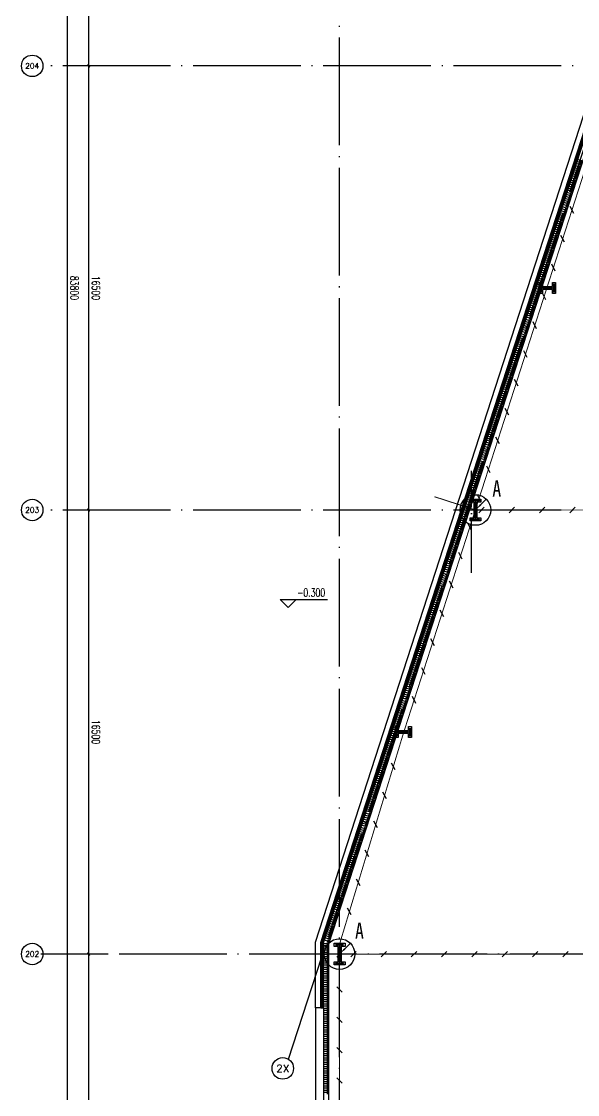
# Model space of a CAD drawing. Extents: x -1396510 to 1250330, y -1892470 to 1623980.
# Drawn here: x -296975 to -276314, y -1061328 to -1021458 of the extents above; entities that cross this region are included whole.
import ezdxf
from ezdxf.enums import TextEntityAlignment as Align

# ---------------------------------------------------------------- set-up
doc = ezdxf.new("R2010")
doc.units = 0
doc.header["$LTSCALE"] = 1000
doc.header["$MEASUREMENT"] = 0
doc.linetypes.add('CENTER2', pattern=[1.125, 0.75, -0.125, 0.125, -0.125])
doc.linetypes.add('DOTE', pattern=[2.42, 2, -0.2, 0.02, -0.2])
doc.layers.get('Defpoints').update_dxf_attribs({"color": 210})
for name, color, linetype in [('99平面图例外参$0$A-HATCH-2', 251, 'Continuous'), ('A-AXIS-D', 1, 'Continuous'), ('A-AXIS-DOTE', 14, 'DOTE'), ('A-AXIS-DP', 126, 'Continuous'), ('A-HATCH-2', 251, 'Continuous'), ('A-LIN-V', 9, 'Continuous'), ('A-WINDOW', 140, 'Continuous'), ('AS-COLN', 6, 'Continuous'), ('AS-WALL', 40, 'Continuous'), ('LWIRE', 4, 'Continuous'), ('SHTLN', 4, 'Continuous'), ('TEL_TEXT', 7, 'Continuous'), ('WIRE-接地', 4, 'Continuous'), ('WIRE-照明', 1, 'Continuous'), ('建-墙-幕', 4, 'Continuous'), ('建-标高', 3, 'Continuous')]:
    doc.layers.add(name, color=color, linetype=linetype)
doc.layers.add('A-云线2', color=3, linetype='Continuous', plot=False)
doc.styles.add('-宋体', font='', dxfattribs={"width": 0.8})
doc.styles.add('_TCH_AXIS', font='COMPLEX', dxfattribs={"bigfont": 'GBCBIG'})
doc.styles.add('_TCH_DIM_T3', font='SIMPLEX', dxfattribs={"width": 0.705882, "bigfont": 'GBCBIG'})
doc.styles.add('A-STANDARD', font='SIMPLEX', dxfattribs={"bigfont": 'GBCBIG'})
doc.styles.get("Standard").update_dxf_attribs({"font": 'gbenor.shx', "bigfont": 'gbcbig.shx'})
doc.styles.get('-宋体').set_extended_font_data('SimSun')
doc.dimstyles.new('_TCH_ARCH&&100', dxfattribs={"dimtxt": 297.5, "dimasz": 100, "dimexe": 100, "dimexo": 100, "dimgap": 126.25, "dimtad": 1, "dimdec": 0, "dimzin": 0, "dimdsep": 46, "dimtxsty": '_TCH_DIM_T3', "dimblk": 'ARCHTICK', "dimcen": 0.09, "dimclrt": 7, "dimazin": 2, "dimtfac": 1, "dimtdec": 0, "dimtix": 1, "dimtmove": 2, "dimatfit": 3, "dimfxl": 0, "dimtolj": 1, "dimtzin": 0, "dimarcsym": 0})

# ---------------------------------------------------------------- blocks, each defined once
blk = doc.blocks.new('_ArchTick')
at = {"color": 0, "linetype": 'ByBlock', "const_width": 0.4}
blk.add_lwpolyline([(-0.5, -0.5), (0.5, 0.5)], dxfattribs=at)
blk = doc.blocks.new('*D545')
at = {"layer": 'A-AXIS-D', "color": 0, "lineweight": -2, "transparency": 16777216}
for p, q in [((-8606, -66000), (-9428, -66000)), ((-9328, -66000), (-9328, -82500)), ((-8606, -82500), (-9428, -82500))]:
    blk.add_line(p, q, dxfattribs=at)
at = {"layer": 'Defpoints', "color": 0, "transparency": 16777216}
for p in [(-8506, -66000), (-9328, -82500), (-8506, -82500)]:
    blk.add_point(p, dxfattribs=at)
at = {"layer": 'A-AXIS-D', "color": 0, "lineweight": -2, "transparency": 16777216, "xscale": 100, "yscale": 100, "zscale": 100}
for p, rotation in [((-9328, -66000), 90), ((-9328, -82500), 270)]:
    blk.add_blockref('_ArchTick', p, dxfattribs=dict(at, rotation=rotation))
at = {"layer": 'A-AXIS-D', "color": 7, "transparency": 16777216, "insert": (-9053, -74250), "char_height": 297.5, "attachment_point": 5, "rotation": 270, "style": '_TCH_DIM_T3'}
blk.add_mtext('\\A1;16500', dxfattribs=at)
blk = doc.blocks.new('*D546')
at = {"layer": 'A-AXIS-D', "color": 0, "lineweight": -2, "transparency": 16777216}
for p, q in [((-8606, -49500), (-9428, -49500)), ((-9328, -49500), (-9328, -66000)), ((-8606, -66000), (-9428, -66000))]:
    blk.add_line(p, q, dxfattribs=at)
at = {"layer": 'Defpoints', "color": 0, "transparency": 16777216}
for p in [(-8506, -49500), (-9328, -66000), (-8506, -66000)]:
    blk.add_point(p, dxfattribs=at)
at = {"layer": 'A-AXIS-D', "color": 0, "lineweight": -2, "transparency": 16777216, "xscale": 100, "yscale": 100, "zscale": 100}
for p, rotation in [((-9328, -49500), 90), ((-9328, -66000), 270)]:
    blk.add_blockref('_ArchTick', p, dxfattribs=dict(at, rotation=rotation))
at = {"layer": 'A-AXIS-D', "color": 7, "transparency": 16777216, "insert": (-9053, -57750), "char_height": 297.5, "attachment_point": 5, "rotation": 270, "style": '_TCH_DIM_T3'}
blk.add_mtext('\\A1;16500', dxfattribs=at)
blk = doc.blocks.new('*D547')
at = {"layer": 'A-AXIS-D', "color": 0, "lineweight": -2, "transparency": 16777216}
for p, q in [((-8606, -33000), (-9428, -33000)), ((-9328, -33000), (-9328, -49500)), ((-8606, -49500), (-9428, -49500))]:
    blk.add_line(p, q, dxfattribs=at)
at = {"layer": 'Defpoints', "color": 0, "transparency": 16777216}
for p in [(-8506, -33000), (-9328, -49500), (-8506, -49500)]:
    blk.add_point(p, dxfattribs=at)
at = {"layer": 'A-AXIS-D', "color": 0, "lineweight": -2, "transparency": 16777216, "xscale": 100, "yscale": 100, "zscale": 100}
for p, rotation in [((-9328, -33000), 90), ((-9328, -49500), 270)]:
    blk.add_blockref('_ArchTick', p, dxfattribs=dict(at, rotation=rotation))
at = {"layer": 'A-AXIS-D', "color": 7, "transparency": 16777216, "insert": (-9053, -41250), "char_height": 297.5, "attachment_point": 5, "rotation": 270, "style": '_TCH_DIM_T3'}
blk.add_mtext('\\A1;16500', dxfattribs=at)
blk = doc.blocks.new('*D548')
at = {"layer": 'A-AXIS-D', "color": 0, "lineweight": -2, "transparency": 16777216}
for p, q in [((-8606, -16500), (-9428, -16500)), ((-9328, -16500), (-9328, -33000)), ((-8606, -33000), (-9428, -33000))]:
    blk.add_line(p, q, dxfattribs=at)
at = {"layer": 'Defpoints', "color": 0, "transparency": 16777216}
for p in [(-8506, -16500), (-9328, -33000), (-8506, -33000)]:
    blk.add_point(p, dxfattribs=at)
at = {"layer": 'A-AXIS-D', "color": 0, "lineweight": -2, "transparency": 16777216, "xscale": 100, "yscale": 100, "zscale": 100}
for p, rotation in [((-9328, -16500), 90), ((-9328, -33000), 270)]:
    blk.add_blockref('_ArchTick', p, dxfattribs=dict(at, rotation=rotation))
at = {"layer": 'A-AXIS-D', "color": 7, "transparency": 16777216, "insert": (-9053, -24750), "char_height": 297.5, "attachment_point": 5, "rotation": 270, "style": '_TCH_DIM_T3'}
blk.add_mtext('\\A1;16500', dxfattribs=at)
blk = doc.blocks.new('nt66')
at = {"layer": 'A-HATCH-2', "color": 8}
blk.add_lwpolyline([(-195840, 766870), (-195440, 766870), (-195440, 766758), (-195586, 766758), (-195586, 766182), (-195440, 766182), (-195440, 766070), (-195840, 766070), (-195840, 766182), (-195694, 766182), (-195694, 766758), (-195840, 766758)], close=True, dxfattribs=at)
at = {"layer": 'AS-COLN'}
blk.add_lwpolyline([(-195790, 766820), (-195490, 766820), (-195490, 766808), (-195636, 766808), (-195636, 766132), (-195490, 766132), (-195490, 766120), (-195790, 766120), (-195790, 766132), (-195644, 766132), (-195644, 766808), (-195790, 766808)], close=True, dxfattribs=at)
blk = doc.blocks.new('342343243')
at = {"layer": 'A-AXIS-DP', "color": 5}
blk.add_lwpolyline([(-155704, 832070), (-155404, 832070), (-155404, 832058), (-155550, 832058), (-155550, 831582), (-155404, 831582), (-155404, 831570), (-155704, 831570), (-155704, 831582), (-155558, 831582), (-155558, 832058), (-155704, 832058), (-155704, 832070)], close=True, dxfattribs=at)
at = {"layer": 'A-HATCH-2'}
blk.add_lwpolyline([(-155754, 832120), (-155354, 832120), (-155354, 832008), (-155500, 832008), (-155500, 831632), (-155354, 831632), (-155354, 831520), (-155754, 831520), (-155754, 831632), (-155608, 831632), (-155608, 832008), (-155754, 832008)], close=True, dxfattribs=at)
blk = doc.blocks.new('33333')
for p in [(-84464, -93400), (-89514, -109900)]:
    blk.add_blockref('nt66', p)
at = {"layer": 'A-AXIS-DP', "rotation": 270}
for p in [(-1109254, 525766), (-1114607, 509266)]:
    blk.add_blockref('342343243', p, dxfattribs=at)
blk = doc.blocks.new('*D5787')
at = {"layer": 'A-AXIS-D', "color": 0, "lineweight": -2, "transparency": 16777216}
for p, q in [((-8706, 650), (-10228, 650)), ((-10128, 650), (-10128, -83150)), ((-8706, -83150), (-10228, -83150))]:
    blk.add_line(p, q, dxfattribs=at)
at = {"layer": 'Defpoints', "color": 0, "transparency": 16777216}
for p in [(-8606, 650), (-10128, -83150), (-8606, -83150)]:
    blk.add_point(p, dxfattribs=at)
at = {"layer": 'A-AXIS-D', "color": 0, "lineweight": -2, "transparency": 16777216, "xscale": 100, "yscale": 100, "zscale": 100}
for p, rotation in [((-10128, 650), 90), ((-10128, -83150), 270)]:
    blk.add_blockref('_ArchTick', p, dxfattribs=dict(at, rotation=rotation))
at = {"layer": 'A-AXIS-D', "color": 7, "transparency": 16777216, "insert": (-9853, -41250), "char_height": 297.5, "attachment_point": 5, "rotation": 270, "style": '_TCH_DIM_T3'}
blk.add_mtext('\\A1;83800', dxfattribs=at)
blk = doc.blocks.new('99平面图例外参$0$$LinePat$填挖边坡')
at = {"color": 0}
for p, q in [((0, 0), (0, -1500)), ((300, 0), (300, -600))]:
    blk.add_line(p, q, dxfattribs=at)
at = {"layer": 'Defpoints', "color": 0}
blk.add_point((600, 0), dxfattribs=at)
blk = doc.blocks.new('$TelecSys$00000008')
blk.add_line((0.4, 0.4), (-0.4, -0.4))
blk = doc.blocks.new('$TelecSys$00000078')
for p, q in [((1.15, 1.15), (0.55, 0.55)), ((0.1, 0.1), (0.1, 0.1)), ((-0.1, -0.1), (-0.1, -0.1))]:
    blk.add_line(p, q)
at = {"const_width": 0.142}
blk.add_lwpolyline([(-0.07, 0, 1), (0.07, 0, 1)], format="xyb", close=True, dxfattribs=at)
blk.add_solid([(0.62, 0.48), (0.48, 0.62), (0.1, 0.1)])
at = {"width": 0.8, "flags": 9}
blk.add_attdef('A', (0, 0), '', height=0.00002, dxfattribs=at)
blk = doc.blocks.new('世赫2#厂房一层0821')
at = {"layer": 'A-AXIS-D'}
for centre in [(-11421.2, -32998.9), (-11421.2, -49498.9), (-11421.2, -65998.9), (-2112.4, -70248.4)]:
    blk.add_circle(centre, 400, dxfattribs=at)
at = {"layer": 'A-AXIS-DOTE', "color": 8, "ltscale": 2}
for p, q in [((0, -89188.9), (0, 6400)), ((163114.2, -33000), (-11095.8, -33000)), ((163114.2, -49500), (-11095.8, -49500)), ((165204.2, -66000), (-11095.8, -66000))]:
    blk.add_line(p, q, dxfattribs=at)
at = {"layer": 'A-AXIS-DOTE', "color": 8}
blk.add_line((4900, -51830), (4900, -48040), dxfattribs=at)
at = {"layer": 'A-AXIS-DOTE', "color": 8, "ltscale": 2}
blk.add_lwpolyline([(-1898.6, -69910.4), (21947.6, 3584)], dxfattribs=at)
at = {"layer": 'A-LIN-V'}
for p, q in [((-400, -65615.8), (15503.8, -16600)), ((-400, -82650), (-400, -65615.8))]:
    blk.add_line(p, q, dxfattribs=at)
blk.add_lwpolyline([(-900, -68000), (-900, -65552.5), (16794.3, -11018.4), (17079.6, -11111)], dxfattribs=at)
at = {"layer": 'AS-WALL'}
for p, q in [((-900, -68000), (-900, -83150)), ((-600, -68000), (-900, -68000)), ((-600, -68000), (-600, -82850))]:
    blk.add_line(p, q, dxfattribs=at)
at = {"layer": '建-墙-幕'}
for p, q in [((-700, -65568.4), (9872.2, -32984.6)), ((-666.7, -65573.6), (9903.9, -32994.9)), ((-633.3, -65578.9), (9935.6, -33005.1)), ((-600, -65584.2), (9967.3, -33015.4)), ((-700, -68000), (-700, -65568.4)), ((-666.7, -68000), (-666.7, -65573.6)), ((-633.3, -68000), (-633.3, -65578.9)), ((-600, -68000), (-600, -65584.2)), ((-700, -68000), (-600, -68000))]:
    blk.add_line(p, q, dxfattribs=at)
at = {"layer": '建-标高', "color": 8}
for p, q in [((-1911.4, -53121.8), (-2211.4, -52821.8)), ((-2211.4, -52821.8), (-451.4, -52821.8)), ((-1911.4, -53121.8), (-1611.4, -52821.8))]:
    blk.add_line(p, q, dxfattribs=at)
at = {"layer": '99平面图例外参$0$A-HATCH-2', "color": 203, "yscale": 0.1333333333333333, "zscale": 0.1333333333333333}
for p, xscale, rotation in [((8984.2, -36693.4), 0.133362719495067, 252.0237134181384), ((9008.9, -36617.3), 0.133362719495067, 252.0237134181384), ((9033.6, -36541.2), 0.133362719495067, 252.0237134181384), ((8860.7, -37074), 0.133362719495067, 252.0237134181384), ((8885.4, -36997.9), 0.133362719495067, 252.0237134181384), ((8910.1, -36921.8), 0.133362719495067, 252.0237134181384), ((8934.8, -36845.7), 0.133362719495067, 252.0237134181384), ((8959.5, -36769.6), 0.133362719495067, 252.0237134181384), ((8712.6, -37530.7), 0.133362719495067, 252.0237134181384), ((8737.3, -37454.6), 0.133362719495067, 252.0237134181384), ((8762, -37378.4), 0.133362719495067, 252.0237134181384), ((8786.7, -37302.3), 0.133362719495067, 252.0237134181384), ((8811.4, -37226.2), 0.133362719495067, 252.0237134181384), ((8836, -37150.1), 0.133362719495067, 252.0237134181384), ((8589.1, -37911.2), 0.133362719495067, 252.0237134181384), ((8613.8, -37835.1), 0.133362719495067, 252.0237134181384), ((8638.5, -37759), 0.133362719495067, 252.0237134181384), ((8663.2, -37682.9), 0.133362719495067, 252.0237134181384), ((8687.9, -37606.8), 0.133362719495067, 252.0237134181384), ((8465.6, -38291.8), 0.133362719495067, 252.0237134181384), ((8490.3, -38215.7), 0.133362719495067, 252.0237134181384), ((8515, -38139.6), 0.133362719495067, 252.0237134181384), ((8539.7, -38063.4), 0.133362719495067, 252.0237134181384), ((8564.4, -37987.3), 0.133362719495067, 252.0237134181384), ((8342.1, -38672.3), 0.133362719495067, 252.0237134181384), ((8366.8, -38596.2), 0.133362719495067, 252.0237134181384), ((8391.5, -38520.1), 0.133362719495067, 252.0237134181384), ((8416.2, -38444), 0.133362719495067, 252.0237134181384), ((8440.9, -38367.9), 0.133362719495067, 252.0237134181384), ((8194, -39129), 0.133362719495067, 252.0237134181384), ((8218.7, -39052.9), 0.133362719495067, 252.0237134181384), ((8243.4, -38976.8), 0.133362719495067, 252.0237134181384), ((8268.1, -38900.7), 0.133362719495067, 252.0237134181384), ((8292.7, -38824.6), 0.133362719495067, 252.0237134181384), ((8317.4, -38748.5), 0.133362719495067, 252.0237134181384), ((8070.5, -39509.6), 0.133362719495067, 252.0237134181384), ((8095.2, -39433.5), 0.133362719495067, 252.0237134181384), ((8119.9, -39357.3), 0.133362719495067, 252.0237134181384), ((8144.6, -39281.2), 0.133362719495067, 252.0237134181384), ((8169.3, -39205.1), 0.133362719495067, 252.0237134181384), ((7947, -39890.1), 0.133362719495067, 252.0237134181384), ((7971.7, -39814), 0.133362719495067, 252.0237134181384), ((7996.4, -39737.9), 0.133362719495067, 252.0237134181384), ((8021.1, -39661.8), 0.133362719495067, 252.0237134181384), ((8045.8, -39585.7), 0.133362719495067, 252.0237134181384), ((7823.5, -40270.7), 0.133362719495067, 252.0237134181384), ((7848.2, -40194.6), 0.133362719495067, 252.0237134181384), ((7872.9, -40118.5), 0.133362719495067, 252.0237134181384), ((7897.6, -40042.3), 0.133362719495067, 252.0237134181384), ((7922.3, -39966.2), 0.133362719495067, 252.0237134181384), ((7675.4, -40727.4), 0.133362719495067, 252.0237134181384), ((7700.1, -40651.2), 0.133362719495067, 252.0237134181384), ((7724.8, -40575.1), 0.133362719495067, 252.0237134181384), ((7749.5, -40499), 0.133362719495067, 252.0237134181384), ((7774.1, -40422.9), 0.133362719495067, 252.0237134181384), ((7798.8, -40346.8), 0.133362719495067, 252.0237134181384), ((7551.9, -41107.9), 0.133362719495067, 252.0237134181384), ((7576.6, -41031.8), 0.133362719495067, 252.0237134181384), ((7601.3, -40955.7), 0.133362719495067, 252.0237134181384), ((7626, -40879.6), 0.133362719495067, 252.0237134181384), ((7650.7, -40803.5), 0.133362719495067, 252.0237134181384), ((7428.4, -41488.5), 0.133362719495067, 252.0237134181384), ((7453.1, -41412.4), 0.133362719495067, 252.0237134181384), ((7477.8, -41336.2), 0.133362719495067, 252.0237134181384), ((7502.5, -41260.1), 0.133362719495067, 252.0237134181384), ((7527.2, -41184), 0.133362719495067, 252.0237134181384), ((7304.9, -41869), 0.133362719495067, 252.0237134181384), ((7329.6, -41792.9), 0.133362719495067, 252.0237134181384), ((7354.3, -41716.8), 0.133362719495067, 252.0237134181384), ((7379, -41640.7), 0.133362719495067, 252.0237134181384), ((7403.7, -41564.6), 0.133362719495067, 252.0237134181384), ((7181.5, -42249.6), 0.133362719495067, 252.0237134181384), ((7206.2, -42173.5), 0.133362719495067, 252.0237134181384), ((7230.9, -42097.4), 0.133362719495067, 252.0237134181384), ((7255.5, -42021.2), 0.133362719495067, 252.0237134181384), ((7280.2, -41945.1), 0.133362719495067, 252.0237134181384), ((7033.3, -42706.3), 0.133362719495067, 252.0237134181384), ((7058, -42630.1), 0.133362719495067, 252.0237134181384), ((7082.7, -42554), 0.133362719495067, 252.0237134181384), ((7107.4, -42477.9), 0.133362719495067, 252.0237134181384), ((7132.1, -42401.8), 0.133362719495067, 252.0237134181384), ((7156.8, -42325.7), 0.133362719495067, 252.0237134181384), ((6909.8, -43086.8), 0.133362719495067, 252.0237134181384), ((6934.5, -43010.7), 0.133362719495067, 252.0237134181384), ((6959.2, -42934.6), 0.133362719495067, 252.0237134181384), ((6983.9, -42858.5), 0.133362719495067, 252.0237134181384), ((7008.6, -42782.4), 0.133362719495067, 252.0237134181384), ((6786.3, -43467.4), 0.133362719495067, 252.0237134181384), ((6811, -43391.3), 0.133362719495067, 252.0237134181384), ((6835.7, -43315.1), 0.133362719495067, 252.0237134181384), ((6860.4, -43239), 0.133362719495067, 252.0237134181384), ((6885.1, -43162.9), 0.133362719495067, 252.0237134181384), ((6662.9, -43847.9), 0.133362719495067, 252.0237134181384), ((6687.6, -43771.8), 0.133362719495067, 252.0237134181384), ((6712.2, -43695.7), 0.133362719495067, 252.0237134181384), ((6736.9, -43619.6), 0.133362719495067, 252.0237134181384), ((6761.6, -43543.5), 0.133362719495067, 252.0237134181384), ((6514.7, -44304.6), 0.133362719495067, 252.0237134181384), ((6539.4, -44228.5), 0.133362719495067, 252.0237134181384), ((6564.1, -44152.4), 0.133362719495067, 252.0237134181384), ((6588.8, -44076.3), 0.133362719495067, 252.0237134181384), ((6613.5, -44000.1), 0.133362719495067, 252.0237134181384), ((6638.2, -43924), 0.133362719495067, 252.0237134181384), ((6391.2, -44685.1), 0.133362719495067, 252.0237134181384), ((6415.9, -44609), 0.133362719495067, 252.0237134181384), ((6440.6, -44532.9), 0.133362719495067, 252.0237134181384), ((6465.3, -44456.8), 0.133362719495067, 252.0237134181384), ((6490, -44380.7), 0.133362719495067, 252.0237134181384), ((6267.7, -45065.7), 0.133362719495067, 252.0237134181384), ((6292.4, -44989.6), 0.133362719495067, 252.0237134181384), ((6317.1, -44913.5), 0.133362719495067, 252.0237134181384), ((6341.8, -44837.4), 0.133362719495067, 252.0237134181384), ((6366.5, -44761.3), 0.133362719495067, 252.0237134181384), ((6144.3, -45446.3), 0.133362719495067, 252.0237134181384), ((6169, -45370.2), 0.133362719495067, 252.0237134181384), ((6193.6, -45294), 0.133362719495067, 252.0237134181384), ((6218.3, -45217.9), 0.133362719495067, 252.0237134181384), ((6243, -45141.8), 0.133362719495067, 252.0237134181384), ((5996.1, -45902.9), 0.133362719495067, 252.0237134181384), ((6020.8, -45826.8), 0.133362719495067, 252.0237134181384), ((6045.5, -45750.7), 0.133362719495067, 252.0237134181384), ((6070.2, -45674.6), 0.133362719495067, 252.0237134181384), ((6094.9, -45598.5), 0.133362719495067, 252.0237134181384), ((6119.6, -45522.4), 0.133362719495067, 252.0237134181384), ((5872.6, -46283.5), 0.133362719495067, 252.0237134181384), ((5897.3, -46207.4), 0.133362719495067, 252.0237134181384), ((5922, -46131.3), 0.133362719495067, 252.0237134181384), ((5946.7, -46055.2), 0.133362719495067, 252.0237134181384), ((5971.4, -45979), 0.133362719495067, 252.0237134181384), ((5749.1, -46664), 0.133362719495067, 252.0237134181384), ((5773.8, -46587.9), 0.133362719495067, 252.0237134181384), ((5798.5, -46511.8), 0.133362719495067, 252.0237134181384), ((5823.2, -46435.7), 0.133362719495067, 252.0237134181384), ((5847.9, -46359.6), 0.133362719495067, 252.0237134181384), ((5625.7, -47044.6), 0.133362719495067, 252.0237134181384), ((5650.4, -46968.5), 0.133362719495067, 252.0237134181384), ((5675, -46892.4), 0.133362719495067, 252.0237134181384), ((5699.7, -46816.3), 0.133362719495067, 252.0237134181384), ((5724.4, -46740.2), 0.133362719495067, 252.0237134181384), ((5477.5, -47501.3), 0.133362719495067, 252.0237134181384), ((5502.2, -47425.2), 0.133362719495067, 252.0237134181384), ((5526.9, -47349.1), 0.133362719495067, 252.0237134181384), ((5551.6, -47272.9), 0.133362719495067, 252.0237134181384), ((5576.3, -47196.8), 0.133362719495067, 252.0237134181384), ((5601, -47120.7), 0.133362719495067, 252.0237134181384), ((5354, -47881.8), 0.133362719495067, 252.0237134181384), ((5378.7, -47805.7), 0.133362719495067, 252.0237134181384), ((5403.4, -47729.6), 0.133362719495067, 252.0237134181384), ((5428.1, -47653.5), 0.133362719495067, 252.0237134181384), ((5452.8, -47577.4), 0.133362719495067, 252.0237134181384), ((5230.5, -48262.4), 0.133362719495067, 252.0237134181384), ((5255.2, -48186.3), 0.133362719495067, 252.0237134181384), ((5279.9, -48110.2), 0.133362719495067, 252.0237134181384), ((5304.6, -48034.1), 0.133362719495067, 252.0237134181384), ((5329.3, -47957.9), 0.133362719495067, 252.0237134181384), ((5107.1, -48642.9), 0.133362719495067, 252.0237134181384), ((5131.7, -48566.8), 0.133362719495067, 252.0237134181384), ((5156.4, -48490.7), 0.133362719495067, 252.0237134181384), ((5181.1, -48414.6), 0.133362719495067, 252.0237134181384), ((5205.8, -48338.5), 0.133362719495067, 252.0237134181384), ((4958.9, -49099.6), 0.133362719495067, 252.0237134181384), ((4983.6, -49023.5), 0.133362719495067, 252.0237134181384), ((5008.3, -48947.4), 0.133362719495067, 252.0237134181384), ((5033, -48871.3), 0.133362719495067, 252.0237134181384), ((5057.7, -48795.2), 0.133362719495067, 252.0237134181384), ((5082.4, -48719.1), 0.133362719495067, 252.0237134181384), ((4835.4, -49480.2), 0.133362719495067, 252.0237134181384), ((4860.1, -49404.1), 0.133362719495067, 252.0237134181384), ((4884.8, -49328), 0.133362719495067, 252.0237134181384), ((4909.5, -49251.8), 0.133362719495067, 252.0237134181384), ((4934.2, -49175.7), 0.133362719495067, 252.0237134181384), ((4711.9, -49860.7), 0.133362719495067, 252.0237134181384), ((4736.6, -49784.6), 0.133362719495067, 252.0237134181384), ((4761.3, -49708.5), 0.133362719495067, 252.0237134181384), ((4786, -49632.4), 0.133362719495067, 252.0237134181384), ((4810.7, -49556.3), 0.133362719495067, 252.0237134181384), ((4588.5, -50241.3), 0.133362719495067, 252.0237134181384), ((4613.1, -50165.2), 0.133362719495067, 252.0237134181384), ((4637.8, -50089.1), 0.133362719495067, 252.0237134181384), ((4662.5, -50013), 0.133362719495067, 252.0237134181384), ((4687.2, -49936.8), 0.133362719495067, 252.0237134181384), ((4465, -50621.8), 0.133362719495067, 252.0237134181384), ((4489.7, -50545.7), 0.133362719495067, 252.0237134181384), ((4514.4, -50469.6), 0.133362719495067, 252.0237134181384), ((4539.1, -50393.5), 0.133362719495067, 252.0237134181384), ((4563.8, -50317.4), 0.133362719495067, 252.0237134181384), ((4316.8, -51078.5), 0.133362719495067, 252.0237134181384), ((4341.5, -51002.4), 0.133362719495067, 252.0237134181384), ((4366.2, -50926.3), 0.133362719495067, 252.0237134181384), ((4390.9, -50850.2), 0.133362719495067, 252.0237134181384), ((4415.6, -50774.1), 0.133362719495067, 252.0237134181384), ((4440.3, -50698), 0.133362719495067, 252.0237134181384), ((4193.3, -51459.1), 0.133362719495067, 252.0237134181384), ((4218, -51383), 0.133362719495067, 252.0237134181384), ((4242.7, -51306.9), 0.133362719495067, 252.0237134181384), ((4267.4, -51230.7), 0.133362719495067, 252.0237134181384), ((4292.1, -51154.6), 0.133362719495067, 252.0237134181384), ((4069.9, -51839.6), 0.133362719495067, 252.0237134181384), ((4094.5, -51763.5), 0.133362719495067, 252.0237134181384), ((4119.2, -51687.4), 0.133362719495067, 252.0237134181384), ((4143.9, -51611.3), 0.133362719495067, 252.0237134181384), ((4168.6, -51535.2), 0.133362719495067, 252.0237134181384), ((3946.4, -52220.2), 0.133362719495067, 252.0237134181384), ((3971.1, -52144.1), 0.133362719495067, 252.0237134181384), ((3995.8, -52068), 0.133362719495067, 252.0237134181384), ((4020.5, -51991.9), 0.133362719495067, 252.0237134181384), ((4045.2, -51915.7), 0.133362719495067, 252.0237134181384), ((3798.2, -52676.9), 0.133362719495067, 252.0237134181384), ((3822.9, -52600.7), 0.133362719495067, 252.0237134181384), ((3847.6, -52524.6), 0.133362719495067, 252.0237134181384), ((3872.3, -52448.5), 0.133362719495067, 252.0237134181384), ((3897, -52372.4), 0.133362719495067, 252.0237134181384), ((3921.7, -52296.3), 0.133362719495067, 252.0237134181384), ((3674.7, -53057.4), 0.133362719495067, 252.0237134181384), ((3699.4, -52981.3), 0.133362719495067, 252.0237134181384), ((3724.1, -52905.2), 0.133362719495067, 252.0237134181384), ((3748.8, -52829.1), 0.133362719495067, 252.0237134181384), ((3773.5, -52753), 0.133362719495067, 252.0237134181384), ((3551.2, -53438), 0.133362719495067, 252.0237134181384), ((3575.9, -53361.9), 0.133362719495067, 252.0237134181384), ((3600.6, -53285.8), 0.133362719495067, 252.0237134181384), ((3625.3, -53209.6), 0.133362719495067, 252.0237134181384), ((3650, -53133.5), 0.133362719495067, 252.0237134181384), ((3427.8, -53818.5), 0.133362719495067, 252.0237134181384), ((3452.5, -53742.4), 0.133362719495067, 252.0237134181384), ((3477.2, -53666.3), 0.133362719495067, 252.0237134181384), ((3501.9, -53590.2), 0.133362719495067, 252.0237134181384), ((3526.6, -53514.1), 0.133362719495067, 252.0237134181384), ((3279.6, -54275.2), 0.133362719495067, 252.0237134181384), ((3304.3, -54199.1), 0.133362719495067, 252.0237134181384), ((3329, -54123), 0.133362719495067, 252.0237134181384), ((3353.7, -54046.9), 0.133362719495067, 252.0237134181384), ((3378.4, -53970.8), 0.133362719495067, 252.0237134181384), ((3403.1, -53894.6), 0.133362719495067, 252.0237134181384), ((3156.1, -54655.8), 0.133362719495067, 252.0237134181384), ((3180.8, -54579.6), 0.133362719495067, 252.0237134181384), ((3205.5, -54503.5), 0.133362719495067, 252.0237134181384), ((3230.2, -54427.4), 0.133362719495067, 252.0237134181384), ((3254.9, -54351.3), 0.133362719495067, 252.0237134181384), ((3032.6, -55036.3), 0.133362719495067, 252.0237134181384), ((3057.3, -54960.2), 0.133362719495067, 252.0237134181384), ((3082, -54884.1), 0.133362719495067, 252.0237134181384), ((3106.7, -54808), 0.133362719495067, 252.0237134181384), ((3131.4, -54731.9), 0.133362719495067, 252.0237134181384), ((2909.2, -55416.9), 0.133362719495067, 252.0237134181384), ((2933.9, -55340.8), 0.133362719495067, 252.0237134181384), ((2958.6, -55264.7), 0.133362719495067, 252.0237134181384), ((2983.3, -55188.5), 0.133362719495067, 252.0237134181384), ((3008, -55112.4), 0.133362719495067, 252.0237134181384), ((2761, -55873.5), 0.133362719495067, 252.0237134181384), ((2785.7, -55797.4), 0.133362719495067, 252.0237134181384), ((2810.4, -55721.3), 0.133362719495067, 252.0237134181384), ((2835.1, -55645.2), 0.133362719495067, 252.0237134181384), ((2859.8, -55569.1), 0.133362719495067, 252.0237134181384), ((2884.5, -55493), 0.133362719495067, 252.0237134181384), ((2637.5, -56254.1), 0.133362719495067, 252.0237134181384), ((2662.2, -56178), 0.133362719495067, 252.0237134181384), ((2686.9, -56101.9), 0.133362719495067, 252.0237134181384), ((2711.6, -56025.8), 0.133362719495067, 252.0237134181384), ((2736.3, -55949.7), 0.133362719495067, 252.0237134181384), ((2514, -56634.7), 0.133362719495067, 252.0237134181384), ((2538.7, -56558.5), 0.133362719495067, 252.0237134181384), ((2563.4, -56482.4), 0.133362719495067, 252.0237134181384), ((2588.1, -56406.3), 0.133362719495067, 252.0237134181384), ((2612.8, -56330.2), 0.133362719495067, 252.0237134181384), ((2390.6, -57015.2), 0.133362719495067, 252.0237134181384), ((2415.3, -56939.1), 0.133362719495067, 252.0237134181384), ((2440, -56863), 0.133362719495067, 252.0237134181384), ((2464.7, -56786.9), 0.133362719495067, 252.0237134181384), ((2489.4, -56710.8), 0.133362719495067, 252.0237134181384), ((2242.4, -57471.9), 0.133362719495067, 252.0237134181384), ((2267.1, -57395.8), 0.133362719495067, 252.0237134181384), ((2291.8, -57319.7), 0.133362719495067, 252.0237134181384), ((2316.5, -57243.6), 0.133362719495067, 252.0237134181384), ((2341.2, -57167.4), 0.133362719495067, 252.0237134181384), ((2365.9, -57091.3), 0.133362719495067, 252.0237134181384), ((2118.9, -57852.4), 0.133362719495067, 252.0237134181384), ((2143.6, -57776.3), 0.133362719495067, 252.0237134181384), ((2168.3, -57700.2), 0.133362719495067, 252.0237134181384), ((2193, -57624.1), 0.133362719495067, 252.0237134181384), ((2217.7, -57548), 0.133362719495067, 252.0237134181384), ((1995.4, -58233), 0.133362719495067, 252.0237134181384), ((2020.1, -58156.9), 0.133362719495067, 252.0237134181384), ((2044.8, -58080.8), 0.133362719495067, 252.0237134181384), ((2069.5, -58004.7), 0.133362719495067, 252.0237134181384), ((2094.2, -57928.6), 0.133362719495067, 252.0237134181384), ((1872, -58613.6), 0.133362719495067, 252.0237134181384), ((1896.7, -58537.4), 0.133362719495067, 252.0237134181384), ((1921.4, -58461.3), 0.133362719495067, 252.0237134181384), ((1946.1, -58385.2), 0.133362719495067, 252.0237134181384), ((1970.7, -58309.1), 0.133362719495067, 252.0237134181384), ((1748.5, -58994.1), 0.133362719495067, 252.0237134181384), ((1773.2, -58918), 0.133362719495067, 252.0237134181384), ((1797.9, -58841.9), 0.133362719495067, 252.0237134181384), ((1822.6, -58765.8), 0.133362719495067, 252.0237134181384), ((1847.3, -58689.7), 0.133362719495067, 252.0237134181384), ((1600.3, -59450.8), 0.133362719495067, 252.0237134181384), ((1625, -59374.7), 0.133362719495067, 252.0237134181384), ((1649.7, -59298.6), 0.133362719495067, 252.0237134181384), ((1674.4, -59222.4), 0.133362719495067, 252.0237134181384), ((1699.1, -59146.3), 0.133362719495067, 252.0237134181384), ((1723.8, -59070.2), 0.133362719495067, 252.0237134181384), ((1476.8, -59831.3), 0.133362719495067, 252.0237134181384), ((1501.5, -59755.2), 0.133362719495067, 252.0237134181384), ((1526.2, -59679.1), 0.133362719495067, 252.0237134181384), ((1550.9, -59603), 0.133362719495067, 252.0237134181384), ((1575.6, -59526.9), 0.133362719495067, 252.0237134181384), ((1353.4, -60211.9), 0.133362719495067, 252.0237134181384), ((1378.1, -60135.8), 0.133362719495067, 252.0237134181384), ((1402.8, -60059.7), 0.133362719495067, 252.0237134181384), ((1427.5, -59983.6), 0.133362719495067, 252.0237134181384), ((1452.1, -59907.5), 0.133362719495067, 252.0237134181384), ((1229.9, -60592.5), 0.133362719495067, 252.0237134181384), ((1254.6, -60516.3), 0.133362719495067, 252.0237134181384), ((1279.3, -60440.2), 0.133362719495067, 252.0237134181384), ((1304, -60364.1), 0.133362719495067, 252.0237134181384), ((1328.7, -60288), 0.133362719495067, 252.0237134181384), ((1081.7, -61049.1), 0.133362719495067, 252.0237134181384), ((1106.4, -60973), 0.133362719495067, 252.0237134181384), ((1131.1, -60896.9), 0.133362719495067, 252.0237134181384), ((1155.8, -60820.8), 0.133362719495067, 252.0237134181384), ((1180.5, -60744.7), 0.133362719495067, 252.0237134181384), ((1205.2, -60668.6), 0.133362719495067, 252.0237134181384), ((958.2, -61429.7), 0.133362719495067, 252.0237134181384), ((982.9, -61353.6), 0.133362719495067, 252.0237134181384), ((1007.6, -61277.5), 0.133362719495067, 252.0237134181384), ((1032.3, -61201.3), 0.133362719495067, 252.0237134181384), ((1057, -61125.2), 0.133362719495067, 252.0237134181384), ((834.8, -61810.2), 0.133362719495067, 252.0237134181384), ((859.5, -61734.1), 0.133362719495067, 252.0237134181384), ((884.2, -61658), 0.133362719495067, 252.0237134181384), ((908.9, -61581.9), 0.133362719495067, 252.0237134181384), ((933.5, -61505.8), 0.133362719495067, 252.0237134181384), ((711.3, -62190.8), 0.133362719495067, 252.0237134181384), ((736, -62114.7), 0.133362719495067, 252.0237134181384), ((760.7, -62038.6), 0.133362719495067, 252.0237134181384), ((785.4, -61962.5), 0.133362719495067, 252.0237134181384), ((810.1, -61886.4), 0.133362719495067, 252.0237134181384), ((563.1, -62647.5), 0.133362719495067, 252.0237134181384), ((587.8, -62571.4), 0.133362719495067, 252.0237134181384), ((612.5, -62495.2), 0.133362719495067, 252.0237134181384), ((637.2, -62419.1), 0.133362719495067, 252.0237134181384), ((661.9, -62343), 0.133362719495067, 252.0237134181384), ((686.6, -62266.9), 0.133362719495067, 252.0237134181384), ((439.6, -63028), 0.133362719495067, 252.0237134181384), ((464.3, -62951.9), 0.133362719495067, 252.0237134181384), ((489, -62875.8), 0.133362719495067, 252.0237134181384), ((513.7, -62799.7), 0.133362719495067, 252.0237134181384), ((538.4, -62723.6), 0.133362719495067, 252.0237134181384), ((316.2, -63408.6), 0.133362719495067, 252.0237134181384), ((340.9, -63332.5), 0.133362719495067, 252.0237134181384), ((365.6, -63256.4), 0.133362719495067, 252.0237134181384), ((390.2, -63180.2), 0.133362719495067, 252.0237134181384), ((414.9, -63104.1), 0.133362719495067, 252.0237134181384), ((192.7, -63789.1), 0.133362719495067, 252.0237134181384), ((217.4, -63713), 0.133362719495067, 252.0237134181384), ((242.1, -63636.9), 0.133362719495067, 252.0237134181384), ((266.8, -63560.8), 0.133362719495067, 252.0237134181384), ((291.5, -63484.7), 0.133362719495067, 252.0237134181384), ((44.5, -64245.8), 0.133362719495067, 252.0237134181384), ((69.2, -64169.7), 0.133362719495067, 252.0237134181384), ((93.9, -64093.6), 0.133362719495067, 252.0237134181384), ((118.6, -64017.5), 0.133362719495067, 252.0237134181384), ((143.3, -63941.4), 0.133362719495067, 252.0237134181384), ((168, -63865.3), 0.133362719495067, 252.0237134181384), ((-79, -64626.4), 0.133362719495067, 252.0237134181384), ((-54.3, -64550.3), 0.133362719495067, 252.0237134181384), ((-29.6, -64474.1), 0.133362719495067, 252.0237134181384), ((-4.9, -64398), 0.133362719495067, 252.0237134181384), ((19.8, -64321.9), 0.133362719495067, 252.0237134181384), ((-202.4, -65006.9), 0.133362719495067, 252.0237134181384), ((-177.7, -64930.8), 0.133362719495067, 252.0237134181384), ((-153, -64854.7), 0.133362719495067, 252.0237134181384), ((-128.4, -64778.6), 0.133362719495067, 252.0237134181384), ((-103.7, -64702.5), 0.133362719495067, 252.0237134181384), ((-325.9, -65387.5), 0.133362719495067, 252.0237134181384), ((-301.2, -65311.4), 0.133362719495067, 252.0237134181384), ((-276.5, -65235.3), 0.133362719495067, 252.0237134181384), ((-251.8, -65159.1), 0.133362719495067, 252.0237134181384), ((-227.1, -65083), 0.133362719495067, 252.0237134181384), ((-400, -65615.8), 0.1335983163058314, 270.0000000008098), ((-400, -65696), 0.1335983163058314, 270.0000000008098), ((-400, -65776.1), 0.1335983163058314, 270.0000000008098), ((-375.3, -65539.7), 0.133362719495067, 252.0237134181384), ((-350.6, -65463.6), 0.133362719495067, 252.0237134181384), ((-400, -65856.3), 0.1335983163058314, 270.0000000008098), ((-400, -65936.5), 0.1335983163058314, 270.0000000008098), ((-400, -66016.6), 0.1335983163058314, 270.0000000008098), ((-400, -66096.8), 0.1335983163058314, 270.0000000008098), ((-400, -66176.9), 0.1335983163058314, 270.0000000008098), ((-400, -66257.1), 0.1335983163058314, 270.0000000008098), ((-400, -66337.2), 0.1335983163058314, 270.0000000008098), ((-400, -66417.4), 0.1335983163058314, 270.0000000008098), ((-400, -66497.6), 0.1335983163058314, 270.0000000008098), ((-400, -66577.7), 0.1335983163058314, 270.0000000008098), ((-400, -66657.9), 0.1335983163058314, 270.0000000008098), ((-400, -66738), 0.1335983163058314, 270.0000000008098), ((-400, -66818.2), 0.1335983163058314, 270.0000000008098), ((-400, -66898.4), 0.1335983163058314, 270.0000000008098), ((-400, -66978.5), 0.1335983163058314, 270.0000000008098), ((-400, -67058.7), 0.1335983163058314, 270.0000000008098), ((-400, -67138.8), 0.1335983163058314, 270.0000000008098), ((-400, -67219), 0.1335983163058314, 270.0000000008098), ((-400, -67299.2), 0.1335983163058314, 270.0000000008098), ((-400, -67379.3), 0.1335983163058314, 270.0000000008098), ((-400, -67459.5), 0.1335983163058314, 270.0000000008098), ((-400, -67539.6), 0.1335983163058314, 270.0000000008098), ((-400, -67619.8), 0.1335983163058314, 270.0000000008098), ((-400, -67700), 0.1335983163058314, 270.0000000008098), ((-400, -67780.1), 0.1335983163058314, 270.0000000008098), ((-400, -67860.3), 0.1335983163058314, 270.0000000008098), ((-400, -67940.4), 0.1335983163058314, 270.0000000008098), ((-400, -68020.6), 0.1335983163058314, 270.0000000008098), ((-400, -68100.7), 0.1335983163058314, 270.0000000008098), ((-400, -68180.9), 0.1335983163058314, 270.0000000008098), ((-400, -68261.1), 0.1335983163058314, 270.0000000008098), ((-400, -68341.2), 0.1335983163058314, 270.0000000008098), ((-400, -68421.4), 0.1335983163058314, 270.0000000008098), ((-400, -68501.5), 0.1335983163058314, 270.0000000008098), ((-400, -68581.7), 0.1335983163058314, 270.0000000008098), ((-400, -68661.9), 0.1335983163058314, 270.0000000008098), ((-400, -68742), 0.1335983163058314, 270.0000000008098), ((-400, -68822.2), 0.1335983163058314, 270.0000000008098), ((-400, -68902.3), 0.1335983163058314, 270.0000000008098), ((-400, -68982.5), 0.1335983163058314, 270.0000000008098), ((-400, -69062.7), 0.1335983163058314, 270.0000000008098), ((-400, -69142.8), 0.1335983163058314, 270.0000000008098), ((-400, -69223), 0.1335983163058314, 270.0000000008098), ((-400, -69303.1), 0.1335983163058314, 270.0000000008098), ((-400, -69383.3), 0.1335983163058314, 270.0000000008098), ((-400, -69463.4), 0.1335983163058314, 270.0000000008098), ((-400, -69543.6), 0.1335983163058314, 270.0000000008098), ((-400, -69623.8), 0.1335983163058314, 270.0000000008098), ((-400, -69703.9), 0.1335983163058314, 270.0000000008098), ((-400, -69784.1), 0.1335983163058314, 270.0000000008098), ((-400, -69864.2), 0.1335983163058314, 270.0000000008098), ((-400, -69944.4), 0.1335983163058314, 270.0000000008098), ((-400, -70024.6), 0.1335983163058314, 270.0000000008098), ((-400, -70104.7), 0.1335983163058314, 270.0000000008098), ((-400, -70184.9), 0.1335983163058314, 270.0000000008098), ((-400, -70265), 0.1335983163058314, 270.0000000008098), ((-400, -70345.2), 0.1335983163058314, 270.0000000008098), ((-400, -70425.4), 0.1335983163058314, 270.0000000008098), ((-400, -70505.5), 0.1335983163058314, 270.0000000008098), ((-400, -70585.7), 0.1335983163058314, 270.0000000008098), ((-400, -70665.8), 0.1335983163058314, 270.0000000008098), ((-400, -70746), 0.1335983163058314, 270.0000000008098), ((-400, -70826.2), 0.1335983163058314, 270.0000000008098), ((-400, -70906.3), 0.1335983163058314, 270.0000000008098), ((-400, -70986.5), 0.1335983163058314, 270.0000000008098), ((-400, -71066.6), 0.1335983163058314, 270.0000000008098), ((-400, -71146.8), 0.1335983163058314, 270.0000000008098)]:
    blk.add_blockref('99平面图例外参$0$$LinePat$填挖边坡', p, dxfattribs=dict(at, xscale=xscale, rotation=rotation))
at = {"layer": 'A-WINDOW'}
blk.add_blockref('33333', (285154.2, -722570), dxfattribs=at)
at = {"layer": 'A-AXIS-D', "color": 7, "style": '_TCH_AXIS'}
for s, height, p, p2 in [('204', 196.63, (-11683.4, -33097.2), (-11159, -33097.2)), ('203', 202.97, (-11682.2, -49600.4), (-11160.2, -49600.4)), ('202', 202.97, (-11682.2, -66100.4), (-11160.2, -66100.4)), ('2X', 270.86, (-2357.4, -70383.9), (-1867.3, -70383.9))]:
    blk.add_text(s, height=height, dxfattribs=at).set_placement(p, p2, align=Align.FIT)
at = {"layer": '建-标高', "color": 7, "style": 'A-STANDARD', "width": 0.705882}
blk.add_text('-0.300', height=297.5, dxfattribs=at).set_placement((-1581.4, -52716.8))
at = {"layer": 'A-AXIS-D'}
dim = blk.add_linear_dim(base=(-10128.4, -83150), p1=(-8606.2, 650), p2=(-8606.2, -83150), angle=270, dimstyle='_TCH_ARCH&&100', dxfattribs=at)
dim.commit()
dim.dimension.update_dxf_attribs({"geometry": '*D5787', "text_midpoint": (-9853.4, -41250), "dimtype": 161, "text_rotation": 270})
for base, p1, p2, picture, middle in [((-9328.4, -33000), (-8506.2, -16500), (-8506.2, -33000), '*D548', (-9053.4, -24750)), ((-9328.4, -49500), (-8506.2, -33000), (-8506.2, -49500), '*D547', (-9053.4, -41250)), ((-9328.4, -66000), (-8506.2, -49500), (-8506.2, -66000), '*D546', (-9053.4, -57750)), ((-9328.4, -82500), (-8506.2, -66000), (-8506.2, -82500), '*D545', (-9053.4, -74250))]:
    dim = blk.add_linear_dim(base=base, p1=p1, p2=p2, angle=270, dimstyle='_TCH_ARCH&&100', override={"dimgap": 0}, dxfattribs=at)
    dim.commit()
    dim.dimension.update_dxf_attribs({"geometry": picture, "text_midpoint": middle, "dimtype": 129, "text_rotation": 270})

msp = doc.modelspace()

# ---------------------------------------------------------------- linework, layer by layer
at = {"layer": 'WIRE-接地', "linetype": 'CENTER2', "const_width": 35}
for points in [[(-266804.2, -998306), (-282787.2, -1047914)], [(-281628.1, -1039116.3), (-280108.2, -1039610)], [(-280158.2, -1039610), (-128850.2, -1039610)], [(-282787.2, -1047914), (-285160, -1055750)], [(-285160, -1072610), (-285160, -1055750)], [(-285158.2, -1056110), (-286658.2, -1056110)], [(-285180, -1056110), (-128850.2, -1056110)]]:
    msp.add_lwpolyline(points, dxfattribs=at)
at = {"layer": 'WIRE-照明', "color": 6, "linetype": 'Continuous'}
for centre in [(-280108.2, -1039610), (-285158.2, -1056110)]:
    msp.add_circle(centre, 569.2, dxfattribs=at)

# ---------------------------------------------------------------- block references
at = {"layer": 'A-云线2'}
msp.add_blockref('世赫2#厂房一层0821', (-285154.2, -990110), dxfattribs=at)
at = {"layer": 'LWIRE', "xscale": 350, "yscale": 350, "zscale": 350}
for p in [(-280108.2, -1039610), (-285158.2, -1056110)]:
    msp.add_blockref('$TelecSys$00000078', p, dxfattribs=at)
at = {"layer": 'SHTLN', "xscale": 250, "yscale": 250, "zscale": 250}
for p, rotation in [((-276520.6, -1028464), 252.1418190334168), ((-276865.6, -1029534.8), 252.1418190334168), ((-277210.6, -1030605.6), 252.1418190334168), ((-277555.6, -1031676.4), 252.1418190334168), ((-277900.6, -1032747.2), 252.1418190334168), ((-278245.6, -1033818), 252.1418190334168), ((-278590.6, -1034888.8), 252.1418190334168), ((-278935.6, -1035959.5), 252.1418190334168), ((-279280.6, -1037030.3), 252.1418190334168), ((-279625.6, -1038101.1), 252.1418190334168), ((-279970.6, -1039171.9), 252.1418190334168), ((-280315.6, -1040242.7), 252.1418190334168), ((-280660.6, -1041313.5), 252.1418190334168), ((-281005.6, -1042384.3), 252.1418190334168), ((-281350.6, -1043455.1), 252.1418190334168), ((-281695.6, -1044525.9), 252.1418190334168), ((-282040.6, -1045596.7), 252.1418190334168), ((-282385.6, -1046667.5), 252.1418190334168), ((-283158.5, -1049140.2), 253.1529974293157), ((-283484.5, -1050216.9), 253.1529974293157), ((-283810.6, -1051293.6), 253.1529974293157), ((-284136.6, -1052370.4), 253.1529974293157), ((-284462.6, -1053447.1), 253.1529974293157), ((-284788.7, -1054523.8), 253.1529974293157), ((-284640.1, -1056110), 359.9999998563096), ((-283515.1, -1056110), 359.9999998563096), ((-282390.1, -1056110), 359.9999998563096), ((-281265.1, -1056110), 359.9999998563096), ((-280140.1, -1056110), 359.9999998563096), ((-279015.1, -1056110), 359.9999998563096), ((-277890.1, -1056110), 359.9999998563096), ((-276765.1, -1056110), 359.9999998563096), ((-285160, -1056305), 90), ((-285160, -1057430), 90), ((-285160, -1058555), 90), ((-285160, -1059680), 90), ((-285160, -1060805), 90)]:
    msp.add_blockref('$TelecSys$00000008', p, dxfattribs=dict(at, rotation=rotation))
for p in [(-279879.2, -1039610), (-278754.2, -1039610), (-277629.2, -1039610), (-276504.2, -1039610)]:
    msp.add_blockref('$TelecSys$00000008', p, dxfattribs=at)

# ---------------------------------------------------------------- texts
at = {"layer": 'TEL_TEXT', "style": '-宋体', "width": 0.8}
for p in [(-279478.2, -1039111), (-284580.2, -1055541)]:
    msp.add_text('A', height=600, dxfattribs=at).set_placement(p)

doc.saveas('drawing.dxf')
